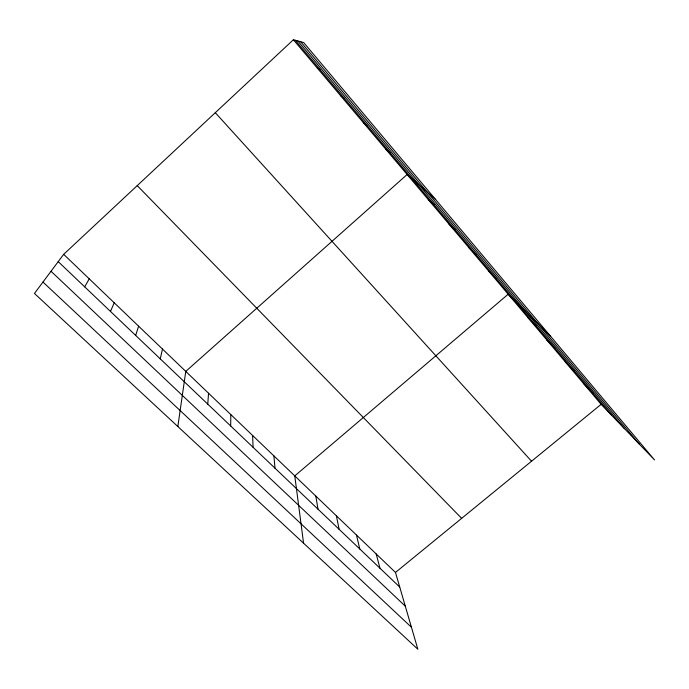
<?xml version="1.0" encoding="UTF-8"?>
<svg xmlns="http://www.w3.org/2000/svg" width="689" height="689" viewBox="0 0 689 689"><rect width="100%" height="100%" fill="white"/><g stroke="black" fill="none" stroke-linecap="round" stroke-linejoin="round"><path stroke-width="1.03" d="M230.677 425.966L230.815 414.58M207.751 404.116L208.543 393.23M177.848 426.525L185.772 371.388L407.121 174.515L435.698 199.595M160.261 358.866L162.466 349.056M135.664 335.422L138.627 326.198M110.473 311.419L114.228 302.807M84.669 286.831L89.251 278.856M63.672 254.336L34.45 293.462L417.853 649.245L395.477 572.438L63.672 254.336L293.376 39.755L303.703 42.58L654.55 459.951L601.127 404.348L293.376 39.755M395.477 572.438L601.127 404.348M317.259 68.047L319.929 69.486M340.547 95.642L343.94 97.959M363.275 122.573L367.349 125.717M385.461 148.85L390.189 152.786M428.282 199.577L434.208 204.977M448.944 224.063L455.429 230.143M42.968 282.051L411.454 627.257M51.02 271.268L405.304 606.165M58.22 261.631L399.741 587.062M469.14 247.98L476.151 254.715M488.88 271.371L496.399 278.709M550.657 336.353L508.172 294.229L294.771 475.892L303.565 543.19M527.61 317.259L536.076 325.759M546.61 339.763L555.523 348.815M565.187 361.768L574.531 371.345M137.232 185.617L461.647 518.361M583.359 383.299L593.1 393.367M215.295 112.695L531.546 461.225M295.288 40.281L611.255 414.89M300.68 41.753L639.203 443.974M297.829 40.97L624.518 428.696M376.185 553.947L379.975 568.236M356.489 535.06L359.779 548.987M336.361 515.76L339.134 529.316M315.795 496.046L318.025 509.197M273.912 455.894L275.006 468.201M252.605 435.465L253.087 447.325"/></g></svg>
